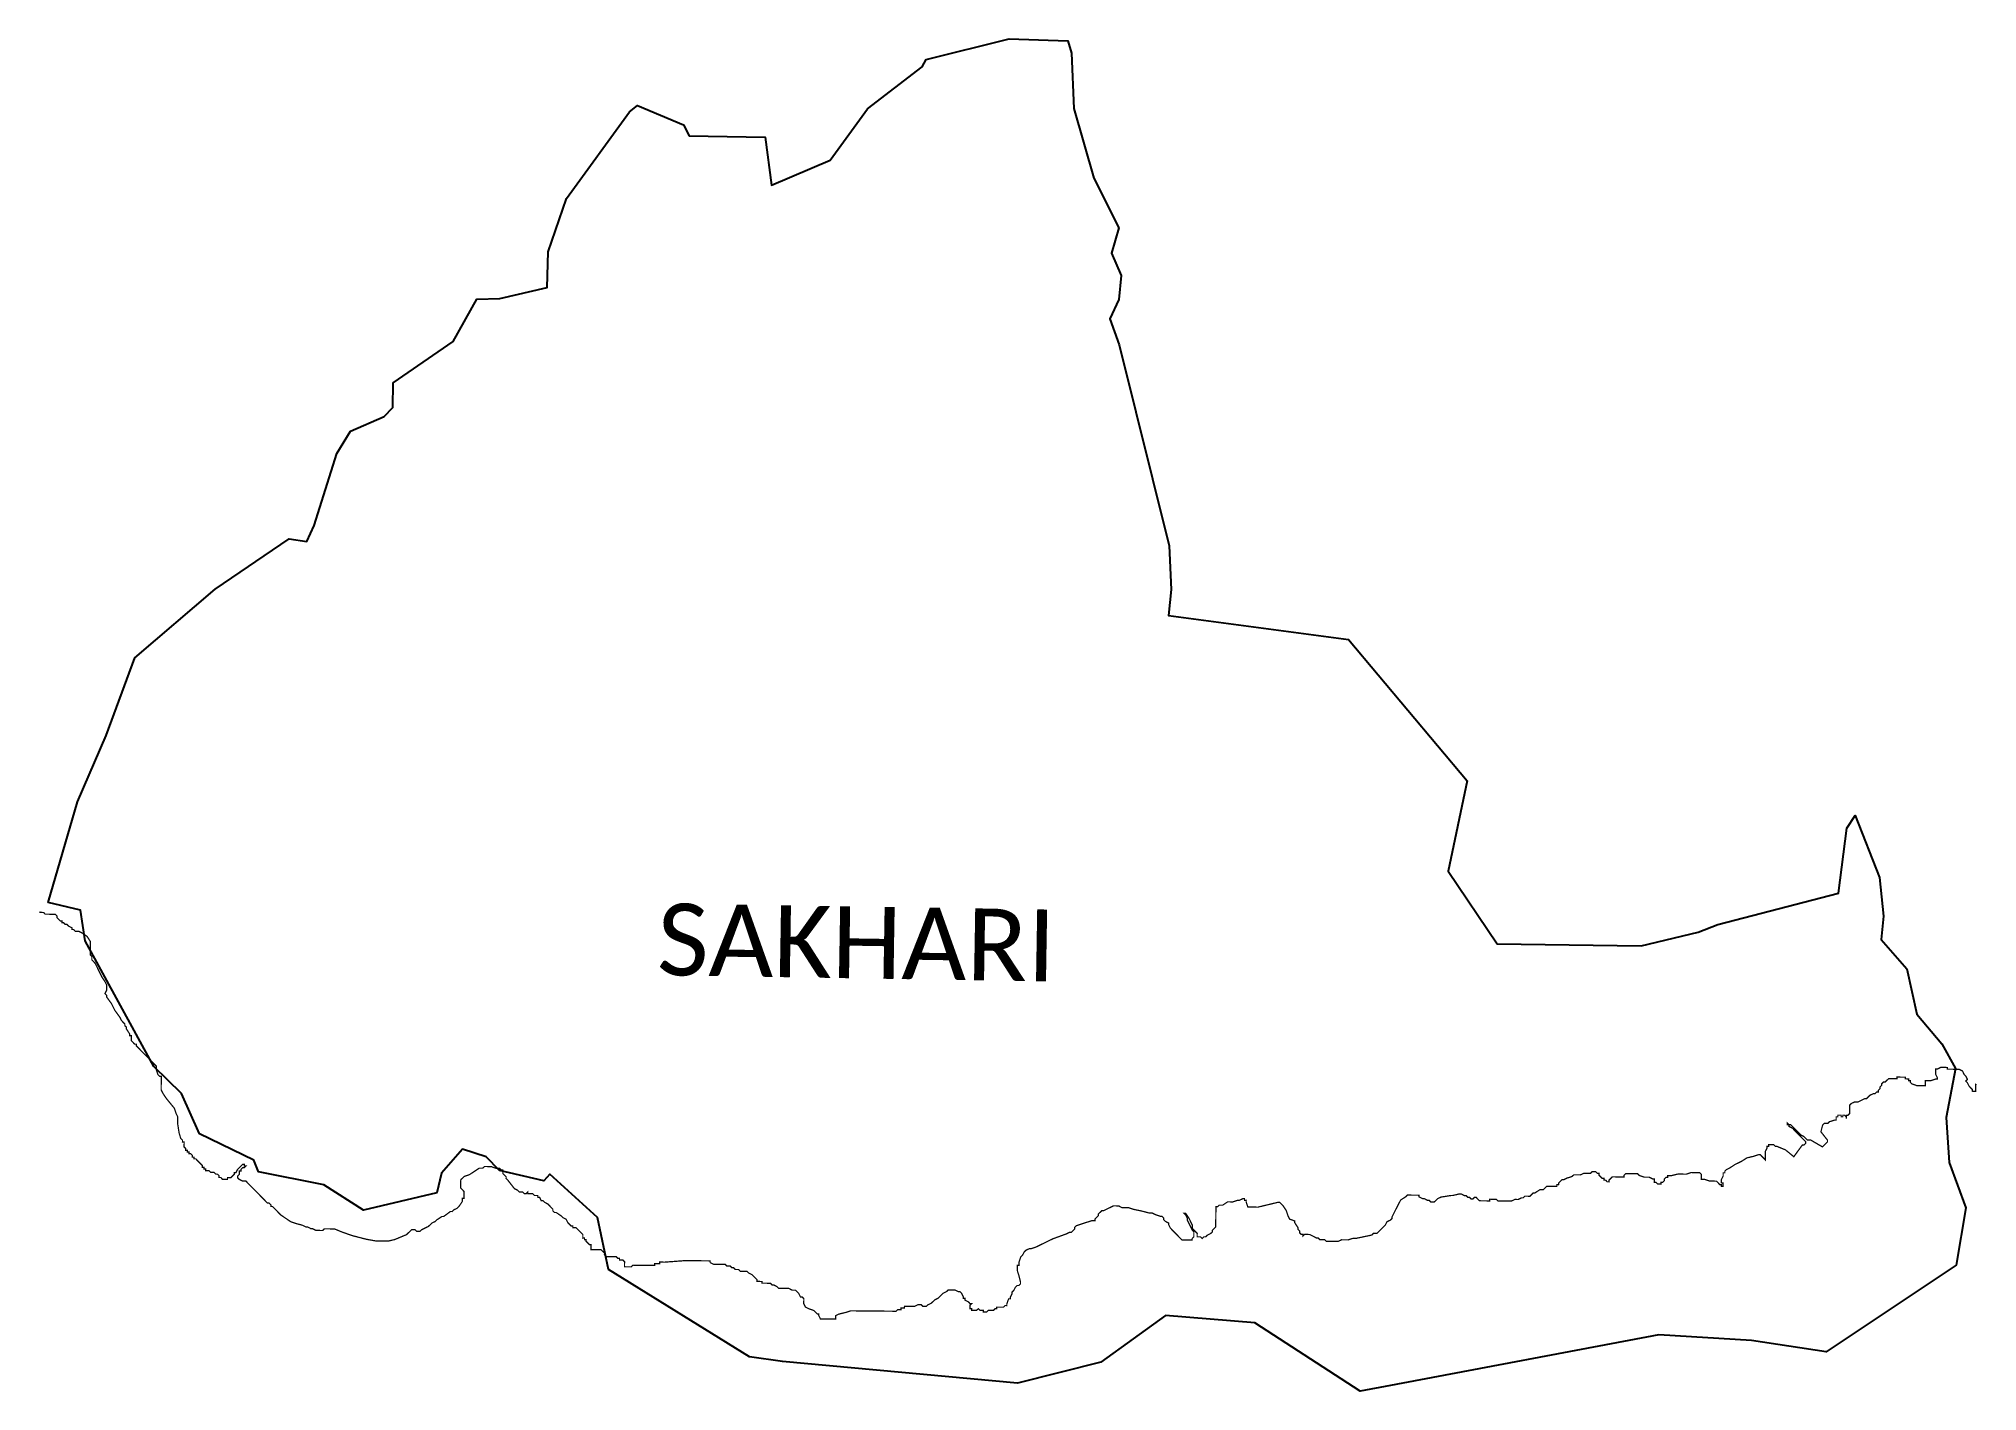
# Model space of a CAD drawing. Header units: metres. Extents: x 291859 to 296488, y 1983505 to 1986737.
import ezdxf

# ---------------------------------------------------------------- set-up
doc = ezdxf.new("R2010")
doc.units = ezdxf.units.M
for name, color, linetype in [('HIGH TIDE LINE', 6, 'Continuous'), ('village', 3, 'Continuous'), ('VILLAGE NAME', 250, 'Continuous')]:
    doc.layers.add(name, color=color, linetype=linetype)
doc.styles.get("Standard").update_dxf_attribs({"font": 'calibri.ttf'})

msp = doc.modelspace()

# ---------------------------------------------------------------- linework, layer by layer
at = {"layer": 'HIGH TIDE LINE', "lineweight": 0}
msp.add_lwpolyline([(291860.6, 1984651.3, 3.01, 3.01, 0), (291862.6, 1984649.3, 3.01, 3.01, 0), (291870.6, 1984649.2, 3.01, 3.01, 0), (291874.5, 1984645.2, 3.01, 3.01, 0), (291898.6, 1984644.9, 3.01, 3.01, 0), (291902.6, 1984640.9, 3.01, 3.01, 0), (291902.5, 1984636.9, 3.01, 3.01, 0), (291906.5, 1984632.8, 3.01, 3.01, 0), (291910.5, 1984628.8, 3.01, 3.01, 0), (291914.5, 1984628.8, 3.01, 3.01, 0), (291914.4, 1984624.8, 3.01, 3.01, 0), (291918.4, 1984624.7, 3.01, 3.01, 0), (291922.4, 1984620.7, 3.01, 3.01, 0), (291926.4, 1984620.6, 3.01, 3.01, 0), (291930.4, 1984616.6, 3.01, 3.01, 0), (291938.4, 1984612.5, 3.01, 3.01, 0), (291938.3, 1984608.5, 3.01, 3.01, 0), (291942.3, 1984608.5, 3.01, 3.01, 0), (291946.3, 1984604.4, 3.01, 3.01, 0), (291954.3, 1984604.3, 3.01, 3.01, 0), (291962.3, 1984600.3, 3.01, 3.01, 0), (291974.3, 1984592.1, 3.01, 3.01, 0), (291982.2, 1984580, 3.01, 3.01, 0), (291981.9, 1984548, 3.01, 3.01, 0), (291985.8, 1984543.9, 3.01, 3.01, 0), (291985.8, 1984535.9, 3.01, 3.01, 0), (291993.7, 1984527.8, 3.01, 3.01, 0), (291997.6, 1984519.8, 3.01, 3.01, 0), (292005.5, 1984503.7, 3.01, 3.01, 0), (292009.5, 1984495.6, 3.01, 3.01, 0), (292017.4, 1984483.5, 3.01, 3.01, 0), (292021.3, 1984475.5, 3.01, 3.01, 0), (292021.2, 1984463.4, 3.01, 3.01, 0), (292017.1, 1984455.4, 3.01, 3.01, 0), (292021.1, 1984451.4, 3.01, 3.01, 0), (292021, 1984447.4, 3.01, 3.01, 0), (292032.9, 1984431.2, 3.01, 3.01, 0), (292040.8, 1984415.1, 3.01, 3.01, 0), (292052.7, 1984399, 3.01, 3.01, 0), (292056.6, 1984390.9, 3.01, 3.01, 0), (292064.5, 1984382.9, 3.01, 3.01, 0), (292064.5, 1984378.8, 3.01, 3.01, 0), (292068.5, 1984374.8, 3.01, 3.01, 0), (292068.4, 1984370.8, 3.01, 3.01, 0), (292076.3, 1984358.7, 3.01, 3.01, 0), (292076.3, 1984354.7, 3.01, 3.01, 0), (292080.3, 1984354.6, 3.01, 3.01, 0), (292080.2, 1984342.6, 3.01, 3.01, 0), (292084.2, 1984338.6, 3.01, 3.01, 0), (292088.1, 1984334.5, 3.01, 3.01, 0), (292092.1, 1984334.5, 3.01, 3.01, 0), (292092.1, 1984330.5, 3.01, 3.01, 0), (292100.1, 1984322.4, 3.01, 3.01, 0), (292104, 1984318.4, 3.01, 3.01, 0), (292115.9, 1984306.2, 3.01, 3.01, 0), (292123.9, 1984298.1, 3.01, 3.01, 0), (292131.8, 1984290, 3.01, 3.01, 0), (292135.8, 1984286, 3.01, 3.01, 0), (292139.8, 1984281.9, 3.01, 3.01, 0), (292139.7, 1984273.9, 3.01, 3.01, 0), (292143.6, 1984261.9, 3.01, 3.01, 0), (292147.6, 1984257.8, 3.01, 3.01, 0), (292151.6, 1984257.8, 3.01, 3.01, 0), (292151.3, 1984225.7, 3.01, 3.01, 0), (292155.2, 1984217.7, 3.01, 3.01, 0), (292163.1, 1984205.6, 3.01, 3.01, 0), (292182.9, 1984181.3, 3.01, 3.01, 0), (292186.8, 1984169.3, 3.01, 3.01, 0), (292190.8, 1984161.2, 3.01, 3.01, 0), (292190.6, 1984145.2, 3.01, 3.01, 0), (292194.4, 1984121.1, 3.01, 3.01, 0), (292198.3, 1984109, 3.01, 3.01, 0), (292202.3, 1984105, 3.01, 3.01, 0), (292202.2, 1984101, 3.01, 3.01, 0), (292206.2, 1984100.9, 3.01, 3.01, 0), (292206.1, 1984088.9, 3.01, 3.01, 0), (292210.1, 1984084.9, 3.01, 3.01, 0), (292210.1, 1984080.9, 3.01, 3.01, 0), (292214.1, 1984080.8, 3.01, 3.01, 0), (292214, 1984076.8, 3.01, 3.01, 0), (292218.1, 1984076.8, 3.01, 3.01, 0), (292218, 1984072.8, 3.01, 3.01, 0), (292222, 1984072.7, 3.01, 3.01, 0), (292226, 1984068.7, 3.01, 3.01, 0), (292226, 1984064.7, 3.01, 3.01, 0), (292230, 1984064.6, 3.01, 3.01, 0), (292229.9, 1984060.6, 3.01, 3.01, 0), (292233.9, 1984060.6, 3.01, 3.01, 0), (292237.9, 1984056.5, 3.01, 3.01, 0), (292241.9, 1984052.5, 3.01, 3.01, 0), (292249.8, 1984044.4, 3.01, 3.01, 0), (292249.8, 1984040.4, 3.01, 3.01, 0), (292253.8, 1984040.4, 3.01, 3.01, 0), (292253.8, 1984036.4, 3.01, 3.01, 0), (292257.8, 1984036.3, 3.01, 3.01, 0), (292257.7, 1984032.3, 3.01, 3.01, 0), (292265.7, 1984032.2, 3.01, 3.01, 0), (292269.7, 1984028.2, 3.01, 3.01, 0), (292277.7, 1984028.1, 3.01, 3.01, 0), (292281.7, 1984024.1, 3.01, 3.01, 0), (292285.7, 1984024, 3.01, 3.01, 0), (292289.7, 1984020, 3.01, 3.01, 0), (292289.6, 1984016, 3.01, 3.01, 0), (292293.6, 1984016, 3.01, 3.01, 0), (292297.6, 1984011.9, 3.01, 3.01, 0), (292309.6, 1984011.8, 3.01, 3.01, 0), (292309.7, 1984015.8, 3.01, 3.01, 0), (292317.7, 1984015.7, 3.01, 3.01, 0), (292321.7, 1984019.7, 3.01, 3.01, 0), (292325.8, 1984023.7, 3.01, 3.01, 0), (292325.8, 1984027.7, 3.01, 3.01, 0), (292329.8, 1984027.6, 3.01, 3.01, 0), (292333.9, 1984035.6, 3.01, 3.01, 0), (292338, 1984039.6, 3.01, 3.01, 0), (292342, 1984043.6, 3.01, 3.01, 0), (292346, 1984047.5, 3.01, 3.01, 0), (292350.1, 1984047.5, 3.01, 3.01, 0), (292350, 1984043.5, 3.01, 3.01, 0), (292354, 1984043.5, 3.01, 3.01, 0), (292350, 1984039.5, 3.01, 3.01, 0), (292346, 1984039.5, 3.01, 3.01, 0), (292341.9, 1984035.6, 3.01, 3.01, 0), (292341.9, 1984031.5, 3.01, 3.01, 0), (292337.9, 1984031.6, 3.01, 3.01, 0), (292337.8, 1984023.6, 3.01, 3.01, 0), (292333.8, 1984019.6, 3.01, 3.01, 0), (292333.7, 1984015.6, 3.01, 3.01, 0), (292337.7, 1984011.5, 3.01, 3.01, 0), (292345.7, 1984007.5, 3.01, 3.01, 0), (292353.7, 1984007.4, 3.01, 3.01, 0), (292357.7, 1984003.3, 3.01, 3.01, 0), (292373.5, 1983987.2, 3.01, 3.01, 0), (292397.4, 1983962.9, 3.01, 3.01, 0), (292401.3, 1983958.8, 3.01, 3.01, 0), (292405.3, 1983954.8, 3.01, 3.01, 0), (292409.3, 1983954.8, 3.01, 3.01, 0), (292413.3, 1983950.7, 3.01, 3.01, 0), (292413.3, 1983946.7, 3.01, 3.01, 0), (292417.3, 1983946.7, 3.01, 3.01, 0), (292421.2, 1983942.6, 3.01, 3.01, 0), (292437.1, 1983926.4, 3.01, 3.01, 0), (292461, 1983910.2, 3.01, 3.01, 0), (292473, 1983906.1, 3.01, 3.01, 0), (292489, 1983901.9, 3.01, 3.01, 0), (292497, 1983897.8, 3.01, 3.01, 0), (292501, 1983897.8, 3.01, 3.01, 0), (292509, 1983893.7, 3.01, 3.01, 0), (292513, 1983893.7, 3.01, 3.01, 0), (292521, 1983889.6, 3.01, 3.01, 0), (292537, 1983889.4, 3.01, 3.01, 0), (292541, 1983893.4, 3.01, 3.01, 0), (292565.1, 1983893.2, 3.01, 3.01, 0), (292585, 1983885, 3.01, 3.01, 0), (292609, 1983876.8, 3.01, 3.01, 0), (292641, 1983868.5, 3.01, 3.01, 0), (292665, 1983864.2, 3.01, 3.01, 0), (292693.1, 1983864, 3.01, 3.01, 0), (292709.1, 1983867.8, 3.01, 3.01, 0), (292737.3, 1983879.6, 3.01, 3.01, 0), (292745.4, 1983887.5, 3.01, 3.01, 0), (292749.4, 1983891.5, 3.01, 3.01, 0), (292757.5, 1983891.4, 3.01, 3.01, 0), (292761.4, 1983887.4, 3.01, 3.01, 0), (292769.4, 1983887.3, 3.01, 3.01, 0), (292773.5, 1983891.3, 3.01, 3.01, 0), (292789.6, 1983899.2, 3.01, 3.01, 0), (292797.7, 1983907.1, 3.01, 3.01, 0), (292805.7, 1983911, 3.01, 3.01, 0), (292809.8, 1983915, 3.01, 3.01, 0), (292821.9, 1983922.9, 3.01, 3.01, 0), (292825.9, 1983922.9, 3.01, 3.01, 0), (292842, 1983934.8, 3.01, 3.01, 0), (292846, 1983934.7, 3.01, 3.01, 0), (292850.1, 1983938.7, 3.01, 3.01, 0), (292858.1, 1983942.6, 3.01, 3.01, 0), (292862.2, 1983946.6, 3.01, 3.01, 0), (292870.3, 1983958.6, 3.01, 3.01, 0), (292870.4, 1983966.6, 3.01, 3.01, 0), (292874.4, 1983966.5, 3.01, 3.01, 0), (292874.5, 1983982.6, 3.01, 3.01, 0), (292866.6, 1983990.7, 3.01, 3.01, 0), (292866.8, 1984010.7, 3.01, 3.01, 0), (292874.9, 1984018.6, 3.01, 3.01, 0), (292886.9, 1984022.5, 3.01, 3.01, 0), (292911.1, 1984038.4, 3.01, 3.01, 0), (292919.1, 1984038.3, 3.01, 3.01, 0), (292923.2, 1984042.3, 3.01, 3.01, 0), (292939.2, 1984042.1, 3.01, 3.01, 0), (292951.2, 1984038, 3.01, 3.01, 0), (292959.2, 1984037.9, 3.01, 3.01, 0), (292963.2, 1984033.9, 3.01, 3.01, 0), (292967.2, 1984033.8, 3.01, 3.01, 0), (292967.1, 1984025.8, 3.01, 3.01, 0), (292975.1, 1984017.7, 3.01, 3.01, 0), (292975, 1984013.7, 3.01, 3.01, 0), (292979, 1984009.7, 3.01, 3.01, 0), (292994.8, 1983989.5, 3.01, 3.01, 0), (293002.8, 1983985.4, 3.01, 3.01, 0), (293006.8, 1983981.4, 3.01, 3.01, 0), (293014.8, 1983981.3, 3.01, 3.01, 0), (293018.8, 1983977.2, 3.01, 3.01, 0), (293022.8, 1983977.2, 3.01, 3.01, 0), (293026.8, 1983981.2, 3.01, 3.01, 0), (293026.8, 1983977.2, 3.01, 3.01, 0), (293038.8, 1983977.1, 3.01, 3.01, 0), (293042.8, 1983973, 3.01, 3.01, 0), (293050.8, 1983972.9, 3.01, 3.01, 0), (293050.8, 1983968.9, 3.01, 3.01, 0), (293054.8, 1983968.9, 3.01, 3.01, 0), (293058.7, 1983960.8, 3.01, 3.01, 0), (293062.7, 1983960.8, 3.01, 3.01, 0), (293066.7, 1983956.8, 3.01, 3.01, 0), (293074.7, 1983952.7, 3.01, 3.01, 0), (293078.6, 1983948.6, 3.01, 3.01, 0), (293086.6, 1983940.5, 3.01, 3.01, 0), (293086.5, 1983936.5, 3.01, 3.01, 0), (293090.5, 1983932.5, 3.01, 3.01, 0), (293094.5, 1983932.4, 3.01, 3.01, 0), (293106.5, 1983924.3, 3.01, 3.01, 0), (293110.4, 1983920.3, 3.01, 3.01, 0), (293118.4, 1983916.2, 3.01, 3.01, 0), (293122.4, 1983908.1, 3.01, 3.01, 0), (293126.3, 1983904.1, 3.01, 3.01, 0), (293130.3, 1983900.1, 3.01, 3.01, 0), (293134.3, 1983900, 3.01, 3.01, 0), (293134.3, 1983896, 3.01, 3.01, 0), (293142.3, 1983895.9, 3.01, 3.01, 0), (293146.3, 1983891.9, 3.01, 3.01, 0), (293150.2, 1983887.8, 3.01, 3.01, 0), (293154.2, 1983883.8, 3.01, 3.01, 0), (293158.2, 1983879.8, 3.01, 3.01, 0), (293158.1, 1983871.7, 3.01, 3.01, 0), (293162.1, 1983871.7, 3.01, 3.01, 0), (293162.1, 1983867.7, 3.01, 3.01, 0), (293166.1, 1983867.7, 3.01, 3.01, 0), (293166, 1983863.6, 3.01, 3.01, 0), (293170, 1983859.6, 3.01, 3.01, 0), (293174, 1983855.6, 3.01, 3.01, 0), (293178, 1983855.5, 3.01, 3.01, 0), (293177.9, 1983843.5, 3.01, 3.01, 0), (293201.9, 1983843.3, 3.01, 3.01, 0), (293205.9, 1983839.2, 3.01, 3.01, 0), (293209.9, 1983835.2, 3.01, 3.01, 0), (293209.8, 1983831.2, 3.01, 3.01, 0), (293213.8, 1983827.1, 3.01, 3.01, 0), (293237.9, 1983826.9, 3.01, 3.01, 0), (293241.8, 1983822.9, 3.01, 3.01, 0), (293245.8, 1983822.8, 3.01, 3.01, 0), (293245.8, 1983818.8, 3.01, 3.01, 0), (293253.8, 1983818.7, 3.01, 3.01, 0), (293257.8, 1983814.7, 3.01, 3.01, 0), (293257.7, 1983802.7, 3.01, 3.01, 0), (293273.7, 1983802.5, 3.01, 3.01, 0), (293277.8, 1983806.5, 3.01, 3.01, 0), (293329.9, 1983806, 3.01, 3.01, 0), (293329.9, 1983810, 3.01, 3.01, 0), (293341.9, 1983809.9, 3.01, 3.01, 0), (293341.9, 1983813.9, 3.01, 3.01, 0), (293354, 1983813.8, 3.01, 3.01, 0), (293402.1, 1983817.4, 3.01, 3.01, 0), (293462.2, 1983816.8, 3.01, 3.01, 0), (293462.2, 1983812.8, 3.01, 3.01, 0), (293470.2, 1983808.7, 3.01, 3.01, 0), (293498.2, 1983808.5, 3.01, 3.01, 0), (293502.2, 1983804.4, 3.01, 3.01, 0), (293510.2, 1983804.4, 3.01, 3.01, 0), (293514.2, 1983800.3, 3.01, 3.01, 0), (293518.2, 1983800.3, 3.01, 3.01, 0), (293522.2, 1983796.2, 3.01, 3.01, 0), (293530.2, 1983796.2, 3.01, 3.01, 0), (293534.1, 1983792.1, 3.01, 3.01, 0), (293550.2, 1983792, 3.01, 3.01, 0), (293554.1, 1983787.9, 3.01, 3.01, 0), (293562.1, 1983783.9, 3.01, 3.01, 0), (293566.1, 1983779.8, 3.01, 3.01, 0), (293570.1, 1983775.8, 3.01, 3.01, 0), (293574, 1983771.7, 3.01, 3.01, 0), (293574, 1983767.7, 3.01, 3.01, 0), (293586, 1983767.6, 3.01, 3.01, 0), (293586, 1983763.6, 3.01, 3.01, 0), (293606, 1983763.4, 3.01, 3.01, 0), (293610, 1983759.4, 3.01, 3.01, 0), (293614, 1983759.3, 3.01, 3.01, 0), (293622, 1983755.2, 3.01, 3.01, 0), (293626, 1983751.2, 3.01, 3.01, 0), (293650, 1983751, 3.01, 3.01, 0), (293658, 1983746.9, 3.01, 3.01, 0), (293666, 1983746.8, 3.01, 3.01, 0), (293670, 1983742.8, 3.01, 3.01, 0), (293673.9, 1983738.7, 3.01, 3.01, 0), (293677.9, 1983730.7, 3.01, 3.01, 0), (293681.9, 1983730.6, 3.01, 3.01, 0), (293685.9, 1983726.6, 3.01, 3.01, 0), (293685.7, 1983714.6, 3.01, 3.01, 0), (293689.7, 1983706.5, 3.01, 3.01, 0), (293697.7, 1983702.4, 3.01, 3.01, 0), (293709.6, 1983698.3, 3.01, 3.01, 0), (293713.6, 1983694.3, 3.01, 3.01, 0), (293717.6, 1983690.2, 3.01, 3.01, 0), (293721.6, 1983690.2, 3.01, 3.01, 0), (293721.6, 1983686.2, 3.01, 3.01, 0), (293725.5, 1983678.1, 3.01, 3.01, 0), (293761.6, 1983677.8, 3.01, 3.01, 0), (293761.6, 1983685.8, 3.01, 3.01, 0), (293769.7, 1983689.7, 3.01, 3.01, 0), (293785.8, 1983693.6, 3.01, 3.01, 0), (293797.8, 1983697.5, 3.01, 3.01, 0), (293906, 1983696.5, 3.01, 3.01, 0), (293910.1, 1983700.5, 3.01, 3.01, 0), (293918.1, 1983700.4, 3.01, 3.01, 0), (293918.1, 1983704.4, 3.01, 3.01, 0), (293926.1, 1983704.3, 3.01, 3.01, 0), (293926.2, 1983708.4, 3.01, 3.01, 0), (293950.2, 1983708.1, 3.01, 3.01, 0), (293958.3, 1983712.1, 3.01, 3.01, 0), (293966.3, 1983712, 3.01, 3.01, 0), (293970.3, 1983708, 3.01, 3.01, 0), (293978.3, 1983707.9, 3.01, 3.01, 0), (293982.3, 1983711.9, 3.01, 3.01, 0), (293990.4, 1983715.8, 3.01, 3.01, 0), (293998.5, 1983723.7, 3.01, 3.01, 0), (294006.5, 1983727.7, 3.01, 3.01, 0), (294010.6, 1983731.6, 3.01, 3.01, 0), (294018.7, 1983739.6, 3.01, 3.01, 0), (294026.7, 1983743.5, 3.01, 3.01, 0), (294030.8, 1983747.5, 3.01, 3.01, 0), (294046.8, 1983747.3, 3.01, 3.01, 0), (294054.8, 1983743.3, 3.01, 3.01, 0), (294058.8, 1983743.2, 3.01, 3.01, 0), (294062.7, 1983739.2, 3.01, 3.01, 0), (294066.7, 1983731.1, 3.01, 3.01, 0), (294066.6, 1983727.1, 3.01, 3.01, 0), (294070.6, 1983727.1, 3.01, 3.01, 0), (294070.6, 1983723.1, 3.01, 3.01, 0), (294078.6, 1983719, 3.01, 3.01, 0), (294082.6, 1983714.9, 3.01, 3.01, 0), (294086.6, 1983714.9, 3.01, 3.01, 0), (294082.5, 1983710.9, 3.01, 3.01, 0), (294082.5, 1983702.9, 3.01, 3.01, 0), (294086.5, 1983702.9, 3.01, 3.01, 0), (294086.4, 1983698.9, 3.01, 3.01, 0), (294098.4, 1983698.8, 3.01, 3.01, 0), (294102.5, 1983702.7, 3.01, 3.01, 0), (294106.5, 1983698.7, 3.01, 3.01, 0), (294114.5, 1983698.6, 3.01, 3.01, 0), (294114.4, 1983694.6, 3.01, 3.01, 0), (294122.5, 1983694.5, 3.01, 3.01, 0), (294126.5, 1983698.5, 3.01, 3.01, 0), (294138.5, 1983698.4, 3.01, 3.01, 0), (294142.6, 1983702.4, 3.01, 3.01, 0), (294146.6, 1983702.3, 3.01, 3.01, 0), (294146.6, 1983706.3, 3.01, 3.01, 0), (294162.6, 1983706.2, 3.01, 3.01, 0), (294166.7, 1983710.2, 3.01, 3.01, 0), (294170.7, 1983710.1, 3.01, 3.01, 0), (294170.7, 1983714.1, 3.01, 3.01, 0), (294174.9, 1983726.1, 3.01, 3.01, 0), (294178.9, 1983726.1, 3.01, 3.01, 0), (294178.9, 1983730.1, 3.01, 3.01, 0), (294183, 1983738.1, 3.01, 3.01, 0), (294183, 1983742.1, 3.01, 3.01, 0), (294187.1, 1983746.1, 3.01, 3.01, 0), (294191.1, 1983754, 3.01, 3.01, 0), (294195.2, 1983758, 3.01, 3.01, 0), (294199.2, 1983758, 3.01, 3.01, 0), (294203.2, 1983761.9, 3.01, 3.01, 0), (294203.3, 1983766, 3.01, 3.01, 0), (294199.4, 1983782, 3.01, 3.01, 0), (294195.5, 1983794.1, 3.01, 3.01, 0), (294195.6, 1983806.1, 3.01, 3.01, 0), (294199.6, 1983806.1, 3.01, 3.01, 0), (294199.7, 1983814.1, 3.01, 3.01, 0), (294203.8, 1983826.1, 3.01, 3.01, 0), (294207.9, 1983830.1, 3.01, 3.01, 0), (294212, 1983838, 3.01, 3.01, 0), (294216, 1983842, 3.01, 3.01, 0), (294224, 1983845.9, 3.01, 3.01, 0), (294228.1, 1983845.9, 3.01, 3.01, 0), (294240.1, 1983849.8, 3.01, 3.01, 0), (294264.3, 1983861.6, 3.01, 3.01, 0), (294280.4, 1983869.5, 3.01, 3.01, 0), (294312.6, 1983881.2, 3.01, 3.01, 0), (294320.6, 1983885.1, 3.01, 3.01, 0), (294324.6, 1983885.1, 3.01, 3.01, 0), (294328.7, 1983889.1, 3.01, 3.01, 0), (294332.7, 1983893.1, 3.01, 3.01, 0), (294332.7, 1983897.1, 3.01, 3.01, 0), (294336.8, 1983901, 3.01, 3.01, 0), (294348.8, 1983904.9, 3.01, 3.01, 0), (294373, 1983912.7, 3.01, 3.01, 0), (294381, 1983912.7, 3.01, 3.01, 0), (294381, 1983916.7, 3.01, 3.01, 0), (294389.1, 1983924.6, 3.01, 3.01, 0), (294389.1, 1983928.6, 3.01, 3.01, 0), (294397.2, 1983936.6, 3.01, 3.01, 0), (294401.2, 1983936.5, 3.01, 3.01, 0), (294417.3, 1983944.4, 3.01, 3.01, 0), (294425.4, 1983948.3, 3.01, 3.01, 0), (294437.4, 1983948.2, 3.01, 3.01, 0), (294445.4, 1983944.1, 3.01, 3.01, 0), (294461.4, 1983944, 3.01, 3.01, 0), (294473.4, 1983939.9, 3.01, 3.01, 0), (294493.4, 1983935.7, 3.01, 3.01, 0), (294509.4, 1983931.5, 3.01, 3.01, 0), (294517.4, 1983931.4, 3.01, 3.01, 0), (294525.4, 1983927.4, 3.01, 3.01, 0), (294537.4, 1983923.2, 3.01, 3.01, 0), (294541.4, 1983923.2, 3.01, 3.01, 0), (294545.4, 1983919.2, 3.01, 3.01, 0), (294545.3, 1983915.2, 3.01, 3.01, 0), (294549.3, 1983911.1, 3.01, 3.01, 0), (294557.3, 1983907, 3.01, 3.01, 0), (294557.3, 1983903, 3.01, 3.01, 0), (294561.2, 1983895, 3.01, 3.01, 0), (294569.1, 1983886.9, 3.01, 3.01, 0), (294577.1, 1983878.8, 3.01, 3.01, 0), (294589, 1983866.7, 3.01, 3.01, 0), (294613, 1983866.4, 3.01, 3.01, 0), (294613.1, 1983870.4, 3.01, 3.01, 0), (294617.1, 1983874.4, 3.01, 3.01, 0), (294617.2, 1983886.4, 3.01, 3.01, 0), (294613.3, 1983890.5, 3.01, 3.01, 0), (294601.4, 1983914.6, 3.01, 3.01, 0), (294601.5, 1983918.7, 3.01, 3.01, 0), (294597.6, 1983926.7, 3.01, 3.01, 0), (294593.6, 1983930.8, 3.01, 3.01, 0), (294597.6, 1983930.7, 3.01, 3.01, 0), (294605.5, 1983918.6, 3.01, 3.01, 0), (294609.4, 1983910.6, 3.01, 3.01, 0), (294613.4, 1983902.5, 3.01, 3.01, 0), (294613.3, 1983894.5, 3.01, 3.01, 0), (294617.3, 1983890.4, 3.01, 3.01, 0), (294621.2, 1983886.4, 3.01, 3.01, 0), (294625.2, 1983882.4, 3.01, 3.01, 0), (294625.1, 1983874.3, 3.01, 3.01, 0), (294633.1, 1983874.3, 3.01, 3.01, 0), (294637.1, 1983870.2, 3.01, 3.01, 0), (294641.2, 1983874.2, 3.01, 3.01, 0), (294645.2, 1983874.2, 3.01, 3.01, 0), (294649.2, 1983878.1, 3.01, 3.01, 0), (294657.3, 1983882.1, 3.01, 3.01, 0), (294661.3, 1983886, 3.01, 3.01, 0), (294661.3, 1983890, 3.01, 3.01, 0), (294669.4, 1983898, 3.01, 3.01, 0), (294669.9, 1983946.1, 3.01, 3.01, 0), (294673.9, 1983946.1, 3.01, 3.01, 0), (294677.9, 1983950, 3.01, 3.01, 0), (294685.9, 1983949.9, 3.01, 3.01, 0), (294698, 1983957.9, 3.01, 3.01, 0), (294710.1, 1983957.7, 3.01, 3.01, 0), (294722.1, 1983961.6, 3.01, 3.01, 0), (294726.1, 1983961.6, 3.01, 3.01, 0), (294734.2, 1983965.5, 3.01, 3.01, 0), (294738.2, 1983965.5, 3.01, 3.01, 0), (294738.2, 1983961.5, 3.01, 3.01, 0), (294742.2, 1983961.5, 3.01, 3.01, 0), (294742.1, 1983957.5, 3.01, 3.01, 0), (294746, 1983945.4, 3.01, 3.01, 0), (294770.1, 1983945.2, 3.01, 3.01, 0), (294818.3, 1983956.8, 3.01, 3.01, 0), (294822.3, 1983956.7, 3.01, 3.01, 0), (294826.3, 1983952.7, 3.01, 3.01, 0), (294830.2, 1983948.6, 3.01, 3.01, 0), (294838.1, 1983936.5, 3.01, 3.01, 0), (294842, 1983924.5, 3.01, 3.01, 0), (294846, 1983916.4, 3.01, 3.01, 0), (294858, 1983912.3, 3.01, 3.01, 0), (294857.9, 1983908.3, 3.01, 3.01, 0), (294865.8, 1983896.2, 3.01, 3.01, 0), (294865.8, 1983892.2, 3.01, 3.01, 0), (294869.8, 1983888.1, 3.01, 3.01, 0), (294869.7, 1983884.1, 3.01, 3.01, 0), (294873.7, 1983880.1, 3.01, 3.01, 0), (294877.7, 1983880, 3.01, 3.01, 0), (294877.7, 1983876, 3.01, 3.01, 0), (294881.7, 1983880, 3.01, 3.01, 0), (294893.7, 1983879.9, 3.01, 3.01, 0), (294909.7, 1983871.7, 3.01, 3.01, 0), (294913.7, 1983871.7, 3.01, 3.01, 0), (294917.7, 1983867.7, 3.01, 3.01, 0), (294929.7, 1983867.5, 3.01, 3.01, 0), (294933.7, 1983863.5, 3.01, 3.01, 0), (294961.7, 1983863.2, 3.01, 3.01, 0), (294969.8, 1983867.2, 3.01, 3.01, 0), (294985.8, 1983867, 3.01, 3.01, 0), (294997.9, 1983870.9, 3.01, 3.01, 0), (295005.9, 1983870.9, 3.01, 3.01, 0), (295042, 1983878.5, 3.01, 3.01, 0), (295046.1, 1983882.5, 3.01, 3.01, 0), (295054.1, 1983882.4, 3.01, 3.01, 0), (295058.1, 1983886.4, 3.01, 3.01, 0), (295074.3, 1983902.3, 3.01, 3.01, 0), (295078.4, 1983910.3, 3.01, 3.01, 0), (295086.4, 1983914.2, 3.01, 3.01, 0), (295090.5, 1983918.2, 3.01, 3.01, 0), (295090.5, 1983922.2, 3.01, 3.01, 0), (295106.8, 1983954.1, 3.01, 3.01, 0), (295110.9, 1983962.1, 3.01, 3.01, 0), (295123, 1983970, 3.01, 3.01, 0), (295127.1, 1983974, 3.01, 3.01, 0), (295155.1, 1983973.7, 3.01, 3.01, 0), (295155.1, 1983969.7, 3.01, 3.01, 0), (295163.1, 1983965.6, 3.01, 3.01, 0), (295167.1, 1983965.6, 3.01, 3.01, 0), (295175.1, 1983961.5, 3.01, 3.01, 0), (295179.1, 1983961.5, 3.01, 3.01, 0), (295183, 1983957.4, 3.01, 3.01, 0), (295191, 1983957.4, 3.01, 3.01, 0), (295195.1, 1983961.3, 3.01, 3.01, 0), (295199.1, 1983965.3, 3.01, 3.01, 0), (295207.2, 1983969.2, 3.01, 3.01, 0), (295231.3, 1983973, 3.01, 3.01, 0), (295235.3, 1983973, 3.01, 3.01, 0), (295251.3, 1983976.8, 3.01, 3.01, 0), (295255.4, 1983976.8, 3.01, 3.01, 0), (295263.3, 1983972.7, 3.01, 3.01, 0), (295267.3, 1983972.7, 3.01, 3.01, 0), (295271.3, 1983968.6, 3.01, 3.01, 0), (295275.3, 1983968.6, 3.01, 3.01, 0), (295279.3, 1983964.6, 3.01, 3.01, 0), (295283.3, 1983964.5, 3.01, 3.01, 0), (295287.3, 1983968.5, 3.01, 3.01, 0), (295291.4, 1983968.5, 3.01, 3.01, 0), (295295.3, 1983964.4, 3.01, 3.01, 0), (295299.3, 1983960.4, 3.01, 3.01, 0), (295323.3, 1983960.1, 3.01, 3.01, 0), (295323.4, 1983964.2, 3.01, 3.01, 0), (295339.4, 1983964, 3.01, 3.01, 0), (295343.4, 1983960, 3.01, 3.01, 0), (295375.4, 1983959.7, 3.01, 3.01, 0), (295383.5, 1983963.6, 3.01, 3.01, 0), (295391.5, 1983963.5, 3.01, 3.01, 0), (295399.6, 1983967.5, 3.01, 3.01, 0), (295403.6, 1983967.4, 3.01, 3.01, 0), (295407.6, 1983971.4, 3.01, 3.01, 0), (295419.6, 1983971.3, 3.01, 3.01, 0), (295427.7, 1983979.2, 3.01, 3.01, 0), (295431.7, 1983979.2, 3.01, 3.01, 0), (295443.8, 1983987.1, 3.01, 3.01, 0), (295451.9, 1983987, 3.01, 3.01, 0), (295455.9, 1983991, 3.01, 3.01, 0), (295459.9, 1983995, 3.01, 3.01, 0), (295484, 1983994.8, 3.01, 3.01, 0), (295484, 1983998.8, 3.01, 3.01, 0), (295488, 1983998.7, 3.01, 3.01, 0), (295488.1, 1984002.7, 3.01, 3.01, 0), (295492.1, 1984006.7, 3.01, 3.01, 0), (295496.2, 1984010.7, 3.01, 3.01, 0), (295500.2, 1984010.6, 3.01, 3.01, 0), (295508.2, 1984014.6, 3.01, 3.01, 0), (295520.3, 1984018.5, 3.01, 3.01, 0), (295524.3, 1984022.4, 3.01, 3.01, 0), (295540.4, 1984022.3, 3.01, 3.01, 0), (295548.4, 1984026.2, 3.01, 3.01, 0), (295564.4, 1984026.1, 3.01, 3.01, 0), (295568.5, 1984030.1, 3.01, 3.01, 0), (295576.5, 1984030, 3.01, 3.01, 0), (295580.5, 1984025.9, 3.01, 3.01, 0), (295584.5, 1984025.9, 3.01, 3.01, 0), (295584.4, 1984021.9, 3.01, 3.01, 0), (295588.4, 1984017.9, 3.01, 3.01, 0), (295592.4, 1984013.8, 3.01, 3.01, 0), (295596.4, 1984013.8, 3.01, 3.01, 0), (295596.4, 1984009.8, 3.01, 3.01, 0), (295600.4, 1984009.7, 3.01, 3.01, 0), (295604.3, 1984005.7, 3.01, 3.01, 0), (295608.3, 1984005.6, 3.01, 3.01, 0), (295608.4, 1984009.7, 3.01, 3.01, 0), (295612.4, 1984013.6, 3.01, 3.01, 0), (295616.5, 1984017.6, 3.01, 3.01, 0), (295644.5, 1984017.3, 3.01, 3.01, 0), (295644.6, 1984021.3, 3.01, 3.01, 0), (295648.6, 1984025.3, 3.01, 3.01, 0), (295676.7, 1984025.1, 3.01, 3.01, 0), (295680.6, 1984021, 3.01, 3.01, 0), (295692.6, 1984016.9, 3.01, 3.01, 0), (295704.6, 1984016.8, 3.01, 3.01, 0), (295712.6, 1984012.7, 3.01, 3.01, 0), (295716.6, 1984012.7, 3.01, 3.01, 0), (295716.6, 1984004.7, 3.01, 3.01, 0), (295720.6, 1984004.6, 3.01, 3.01, 0), (295724.5, 1984000.6, 3.01, 3.01, 0), (295732.5, 1984000.5, 3.01, 3.01, 0), (295732.6, 1984004.5, 3.01, 3.01, 0), (295736.6, 1984004.5, 3.01, 3.01, 0), (295740.6, 1984008.4, 3.01, 3.01, 0), (295740.7, 1984012.5, 3.01, 3.01, 0), (295744.7, 1984016.4, 3.01, 3.01, 0), (295748.7, 1984016.4, 3.01, 3.01, 0), (295748.8, 1984020.4, 3.01, 3.01, 0), (295756.8, 1984020.3, 3.01, 3.01, 0), (295772.8, 1984024.2, 3.01, 3.01, 0), (295792.9, 1984024, 3.01, 3.01, 0), (295804.9, 1984027.9, 3.01, 3.01, 0), (295825, 1984027.7, 3.01, 3.01, 0), (295829, 1984023.7, 3.01, 3.01, 0), (295828.8, 1984011.6, 3.01, 3.01, 0), (295836.9, 1984011.6, 3.01, 3.01, 0), (295848.9, 1984007.5, 3.01, 3.01, 0), (295864.9, 1984007.3, 3.01, 3.01, 0), (295868.9, 1984003.3, 3.01, 3.01, 0), (295872.8, 1983999.2, 3.01, 3.01, 0), (295876.8, 1983999.2, 3.01, 3.01, 0), (295876.8, 1983995.2, 3.01, 3.01, 0), (295880.8, 1983995.1, 3.01, 3.01, 0), (295880.9, 1984003.1, 3.01, 3.01, 0), (295876.9, 1984003.2, 3.01, 3.01, 0), (295876.9, 1984011.2, 3.01, 3.01, 0), (295881, 1984019.2, 3.01, 3.01, 0), (295881.1, 1984027.2, 3.01, 3.01, 0), (295885.1, 1984027.2, 3.01, 3.01, 0), (295885.1, 1984031.2, 3.01, 3.01, 0), (295889.2, 1984035.1, 3.01, 3.01, 0), (295897.2, 1984039.1, 3.01, 3.01, 0), (295909.3, 1984047, 3.01, 3.01, 0), (295925.4, 1984054.9, 3.01, 3.01, 0), (295937.5, 1984062.8, 3.01, 3.01, 0), (295953.6, 1984066.6, 3.01, 3.01, 0), (295965.7, 1984070.5, 3.01, 3.01, 0), (295969.7, 1984070.5, 3.01, 3.01, 0), (295973.6, 1984066.4, 3.01, 3.01, 0), (295981.6, 1984058.4, 3.01, 3.01, 0), (295981.8, 1984078.4, 3.01, 3.01, 0), (295985.9, 1984086.4, 3.01, 3.01, 0), (295985.9, 1984090.4, 3.01, 3.01, 0), (295989.9, 1984090.3, 3.01, 3.01, 0), (295989.9, 1984094.4, 3.01, 3.01, 0), (296002, 1984094.2, 3.01, 3.01, 0), (296005.9, 1984090.2, 3.01, 3.01, 0), (296009.9, 1984090.2, 3.01, 3.01, 0), (296029.9, 1984082, 3.01, 3.01, 0), (296049.8, 1984065.7, 3.01, 3.01, 0), (296070.1, 1984093.6, 3.01, 3.01, 0), (296074.1, 1984093.6, 3.01, 3.01, 0), (296078.1, 1984097.6, 3.01, 3.01, 0), (296078.2, 1984101.6, 3.01, 3.01, 0), (296070.2, 1984109.7, 3.01, 3.01, 0), (296066.3, 1984113.7, 3.01, 3.01, 0), (296062.3, 1984117.7, 3.01, 3.01, 0), (296054.4, 1984125.8, 3.01, 3.01, 0), (296046.4, 1984133.9, 3.01, 3.01, 0), (296038.4, 1984138, 3.01, 3.01, 0), (296038.5, 1984142, 3.01, 3.01, 0), (296034.5, 1984142.1, 3.01, 3.01, 0), (296034.5, 1984146.1, 3.01, 3.01, 0), (296038.5, 1984142, 3.01, 3.01, 0), (296042.5, 1984142, 3.01, 3.01, 0), (296054.4, 1984129.8, 3.01, 3.01, 0), (296066.3, 1984117.7, 3.01, 3.01, 0), (296074.3, 1984113.6, 3.01, 3.01, 0), (296078.3, 1984109.6, 3.01, 3.01, 0), (296082.2, 1984105.5, 3.01, 3.01, 0), (296090.2, 1984105.5, 3.01, 3.01, 0), (296118.1, 1984089.2, 3.01, 3.01, 0), (296130.3, 1984101.1, 3.01, 3.01, 0), (296130.3, 1984105.1, 3.01, 3.01, 0), (296114.5, 1984125.3, 3.01, 3.01, 0), (296118.6, 1984141.3, 3.01, 3.01, 0), (296122.7, 1984145.3, 3.01, 3.01, 0), (296130.7, 1984145.2, 3.01, 3.01, 0), (296134.7, 1984149.2, 3.01, 3.01, 0), (296146.8, 1984153.1, 3.01, 3.01, 0), (296150.8, 1984153, 3.01, 3.01, 0), (296150.9, 1984161, 3.01, 3.01, 0), (296154.9, 1984161, 3.01, 3.01, 0), (296154.9, 1984165, 3.01, 3.01, 0), (296162.9, 1984164.9, 3.01, 3.01, 0), (296162.9, 1984160.9, 3.01, 3.01, 0), (296166.9, 1984160.9, 3.01, 3.01, 0), (296166.9, 1984164.9, 3.01, 3.01, 0), (296170.9, 1984164.9, 3.01, 3.01, 0), (296174.9, 1984160.8, 3.01, 3.01, 0), (296174.9, 1984156.8, 3.01, 3.01, 0), (296175, 1984164.8, 3.01, 3.01, 0), (296179, 1984164.8, 3.01, 3.01, 0), (296183, 1984168.8, 3.01, 3.01, 0), (296183.2, 1984188.8, 3.01, 3.01, 0), (296187.2, 1984192.8, 3.01, 3.01, 0), (296195.3, 1984196.7, 3.01, 3.01, 0), (296203.3, 1984196.6, 3.01, 3.01, 0), (296219.4, 1984204.5, 3.01, 3.01, 0), (296223.4, 1984204.5, 3.01, 3.01, 0), (296227.5, 1984208.4, 3.01, 3.01, 0), (296231.5, 1984212.4, 3.01, 3.01, 0), (296239.6, 1984216.3, 3.01, 3.01, 0), (296243.6, 1984216.3, 3.01, 3.01, 0), (296247.6, 1984220.3, 3.01, 3.01, 0), (296251.6, 1984220.2, 3.01, 3.01, 0), (296251.7, 1984224.2, 3.01, 3.01, 0), (296255.7, 1984228.2, 3.01, 3.01, 0), (296255.7, 1984232.2, 3.01, 3.01, 0), (296259.8, 1984236.2, 3.01, 3.01, 0), (296259.8, 1984240.2, 3.01, 3.01, 0), (296263.9, 1984244.2, 3.01, 3.01, 0), (296267.9, 1984244.1, 3.01, 3.01, 0), (296276, 1984252.1, 3.01, 3.01, 0), (296296, 1984251.9, 3.01, 3.01, 0), (296296, 1984255.9, 3.01, 3.01, 0), (296316.1, 1984255.7, 3.01, 3.01, 0), (296316, 1984251.7, 3.01, 3.01, 0), (296324.1, 1984251.6, 3.01, 3.01, 0), (296324, 1984247.6, 3.01, 3.01, 0), (296328, 1984247.6, 3.01, 3.01, 0), (296328, 1984243.6, 3.01, 3.01, 0), (296332, 1984239.5, 3.01, 3.01, 0), (296343.9, 1984235.4, 3.01, 3.01, 0), (296364, 1984235.2, 3.01, 3.01, 0), (296364.1, 1984247.3, 3.01, 3.01, 0), (296376.1, 1984247.2, 3.01, 3.01, 0), (296388.2, 1984251.1, 3.01, 3.01, 0), (296392.2, 1984251, 3.01, 3.01, 0), (296392.2, 1984255, 3.01, 3.01, 0), (296388.3, 1984263.1, 3.01, 3.01, 0), (296388.4, 1984275.1, 3.01, 3.01, 0), (296392.4, 1984275.1, 3.01, 3.01, 0), (296400.5, 1984279, 3.01, 3.01, 0), (296416.5, 1984278.9, 3.01, 3.01, 0), (296416.5, 1984274.9, 3.01, 3.01, 0), (296444.5, 1984274.6, 3.01, 3.01, 0), (296452.5, 1984270.5, 3.01, 3.01, 0), (296456.4, 1984262.5, 3.01, 3.01, 0), (296460.4, 1984258.4, 3.01, 3.01, 0), (296464.3, 1984250.4, 3.01, 3.01, 0), (296460.3, 1984246.4, 3.01, 3.01, 0), (296464.3, 1984242.3, 3.01, 3.01, 0), (296468.2, 1984234.3, 3.01, 3.01, 0), (296472.2, 1984230.2, 3.01, 3.01, 0), (296476.1, 1984226.2, 3.01, 3.01, 0), (296476.1, 1984222.2, 3.01, 3.01, 0), (296484.1, 1984222.1, 3.01, 3.01, 0), (296484.3, 1984238.2, 3.01, 3.01, 0), (296486.2, 1984236.1, 3.01, 3.01, 0)], format="xyseb", dxfattribs=at)
at = {"layer": 'village', "color": 3}
msp.add_polyline3d([(296420.7, 1984051.9, 0), (296460.3, 1983943.9, 0), (296437.7, 1983806.8, 0), (296127.2, 1983599.4, 0), (295948.5, 1983626.9, 0), (295727.2, 1983640.5, 0), (295086.8, 1983519, 0), (295014.6, 1983505.3, 0), (294762.9, 1983669, 0), (294549.4, 1983686.6, 0), (294395.2, 1983574.7, 0), (294195.8, 1983524.4, 0), (293634.7, 1983576.8, 0), (293556, 1983587.6, 0), (293219.2, 1983796.1, 0), (293193.4, 1983920.3, 0), (293079.4, 1984023.9, 0), (293065.3, 1984007.9, 0), (292959.6, 1984032.7, 0), (292927.2, 1984065.5, 0), (292870.8, 1984083.7, 0), (292820.4, 1984026.5, 0), (292809.5, 1983979.5, 0), (292634.5, 1983938.1, 0), (292539.8, 1983998.7, 0), (292383.9, 1984029.4, 0), (292372.7, 1984057.6, 0), (292242.5, 1984120, 0), (292200, 1984217.1, 0), (292134.1, 1984281.3, 0), (291970.1, 1984581.4, 0), (291959.1, 1984654.7, 0), (291881.8, 1984673, 0), (291951.4, 1984913.2, 0), (292020.1, 1985072.3, 0), (292088.6, 1985257.6, 0), (292280.4, 1985421.6, 0), (292457.2, 1985542, 0), (292499.4, 1985535.5, 0), (292516.4, 1985573.5, 0), (292570.9, 1985745.4, 0), (292603.4, 1985799.1, 0), (292683.7, 1985834.4, 0), (292704.5, 1985856, 0), (292705.2, 1985914.3, 0), (292848.9, 1986013.7, 0), (292904.7, 1986114.7, 0), (292960.1, 1986116.4, 0), (293072.8, 1986142.2, 0), (293075.3, 1986227.8, 0), (293119.3, 1986354.8, 0), (293269.7, 1986562.1, 0), (293289.1, 1986576.8, 0), (293398.4, 1986531, 0), (293411.7, 1986504.4, 0), (293593.7, 1986501.5, 0), (293608.5, 1986387, 0), (293748.9, 1986446.4, 0), (293838.1, 1986569.1, 0), (293968.7, 1986669.8, 0), (293978.2, 1986686.9, 0), (294176.5, 1986736.7, 0), (294316.6, 1986731.6, 0), (294325.3, 1986702.2, 0), (294330.8, 1986569.8, 0), (294378.1, 1986403.5, 0), (294438, 1986285.3, 0), (294420.2, 1986224.1, 0), (294444, 1986170.8, 0), (294438.3, 1986113.7, 0), (294416.7, 1986067.2, 0), (294438.8, 1986005.7, 0), (294558, 1985525.5, 0), (294563.2, 1985420.8, 0), (294556.6, 1985358.4, 0), (294986.1, 1985301.4, 0), (295270, 1984963.9, 0), (295224.8, 1984747.6, 0), (295341.3, 1984573.9, 0), (295685, 1984569.8, 0), (295821.2, 1984602, 0), (295868.7, 1984620.2, 0), (296156.7, 1984695, 0), (296176.3, 1984850.7, 0), (296196.6, 1984880.8, 0), (296254, 1984732.6, 0), (296263.6, 1984640, 0), (296258, 1984584.7, 0), (296320, 1984514.8, 0), (296343.2, 1984406.3, 0), (296403.2, 1984335.7, 0), (296435.6, 1984276.6, 0), (296413.4, 1984159.5, 0)], close=True, dxfattribs=at)

# ---------------------------------------------------------------- texts
at = {"layer": 'VILLAGE NAME', "insert": (293337.4, 1984671.3), "char_height": 171.752, "attachment_point": 1, "rotation": 359.0691}
msp.add_mtext_dynamic_manual_height_columns('{\\fCalibri|b0|i0|c0|p34;SAKHARI}', width=1273.44, gutter_width=858.8, heights=[0], dxfattribs=at)

doc.saveas('drawing.dxf')
